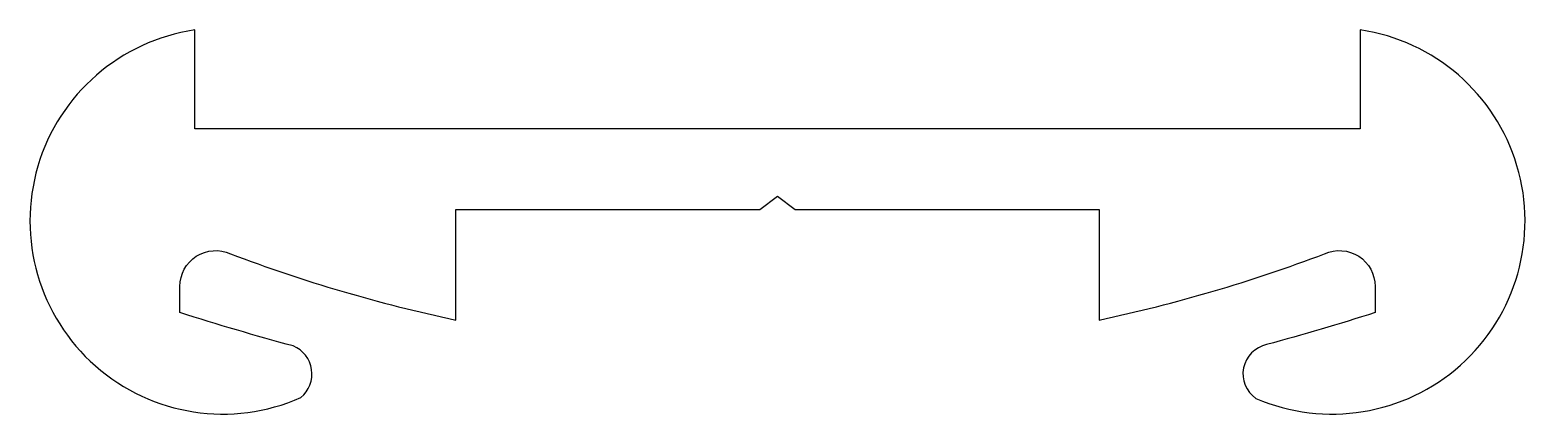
# Model space of a CAD drawing. Extents: x 257.4 to 278.3, y 265.8 to 271.1.
import ezdxf

# ---------------------------------------------------------------- set-up
doc = ezdxf.new("R2010")
doc.units = 0
doc.layers.add('1', color=7, linetype='CONTINUOUS')

msp = doc.modelspace()

# ---------------------------------------------------------------- linework, layer by layer
at = {"layer": '1', "color": 220, "linetype": 'CONTINUOUS'}
msp.add_lwpolyline([(268.131, 268.616), (272.383, 268.616), (272.383, 267.07, 0.038034), (275.538, 267.996, -0.545833), (276.245, 267.541), (276.245, 267.174, -0.010674), (274.727, 266.726, 0.661498), (274.577, 265.975, 1.139008), (276.038, 271.126), (276.038, 269.743), (259.728, 269.743), (259.728, 271.126, 1.144821), (261.213, 265.986, 0.567568), (261.106, 266.708, -0.01114), (259.521, 267.174), (259.521, 267.541, -0.545829), (260.228, 267.996, 0.038034), (263.383, 267.07), (263.383, 268.616), (267.634, 268.616), (267.883, 268.804)], format="xyb", close=True, dxfattribs=at)

doc.saveas('drawing.dxf')
